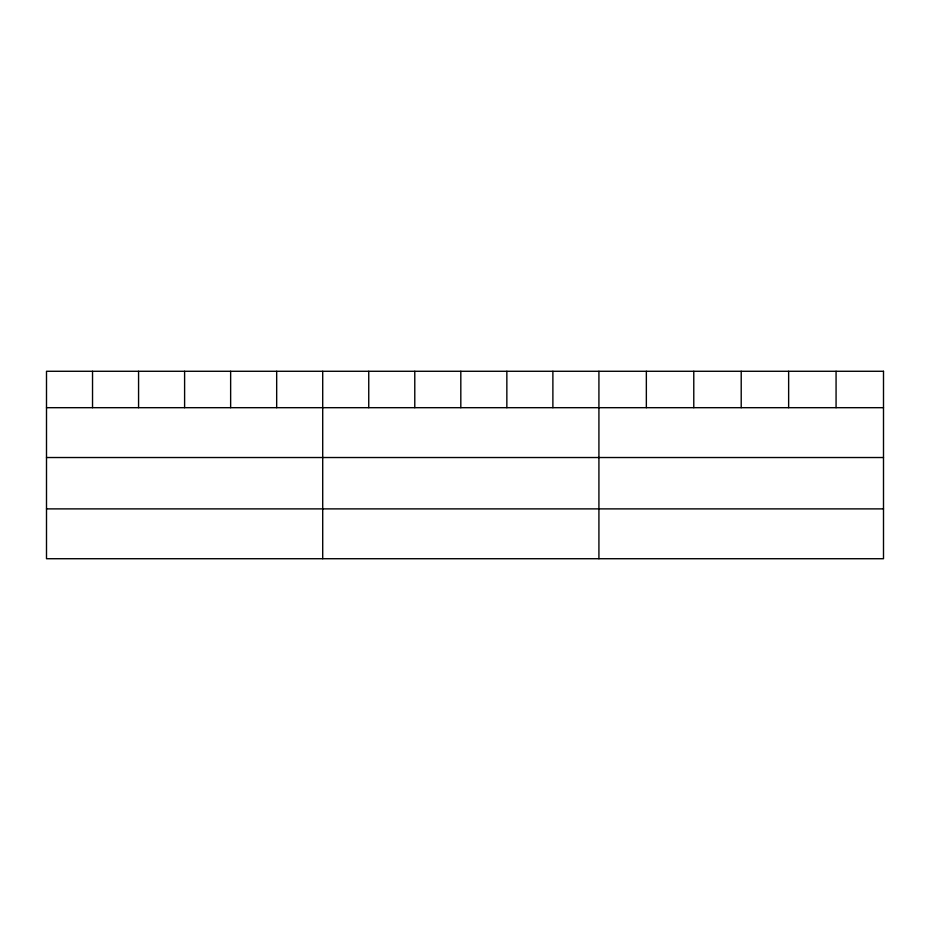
<?xml version="1.0" encoding="UTF-8"?>
<svg xmlns="http://www.w3.org/2000/svg" width="930" height="930" viewBox="0 0 930 930"><rect width="100%" height="100%" fill="white"/><g stroke="black" fill="none" stroke-linecap="round" stroke-linejoin="round"><path stroke-width="1.4" d="M46.5 407.689L883.5 407.689M46.5 457.525L883.5 457.525M46.5 508.884L883.5 508.884M836.07 371.279L836.07 407.689M788.64 371.279L788.64 407.689M741.21 371.279L741.21 407.689M693.78 371.279L693.78 407.689M646.35 371.279L646.35 407.689M598.92 371.279L598.92 558.721M552.885 371.279L552.885 407.689M506.85 371.279L506.85 407.689M460.815 371.279L460.815 407.689M414.78 371.279L414.78 407.689M368.745 371.279L368.745 407.689M322.71 371.279L322.71 558.721M276.675 371.279L276.675 407.689M230.64 371.279L230.64 407.689M184.605 371.279L184.605 407.689M138.57 371.279L138.57 407.689M92.535 371.279L92.535 407.689M883.5 371.279L46.5 371.279L46.5 558.721L883.5 558.721L883.5 371.279"/></g></svg>
